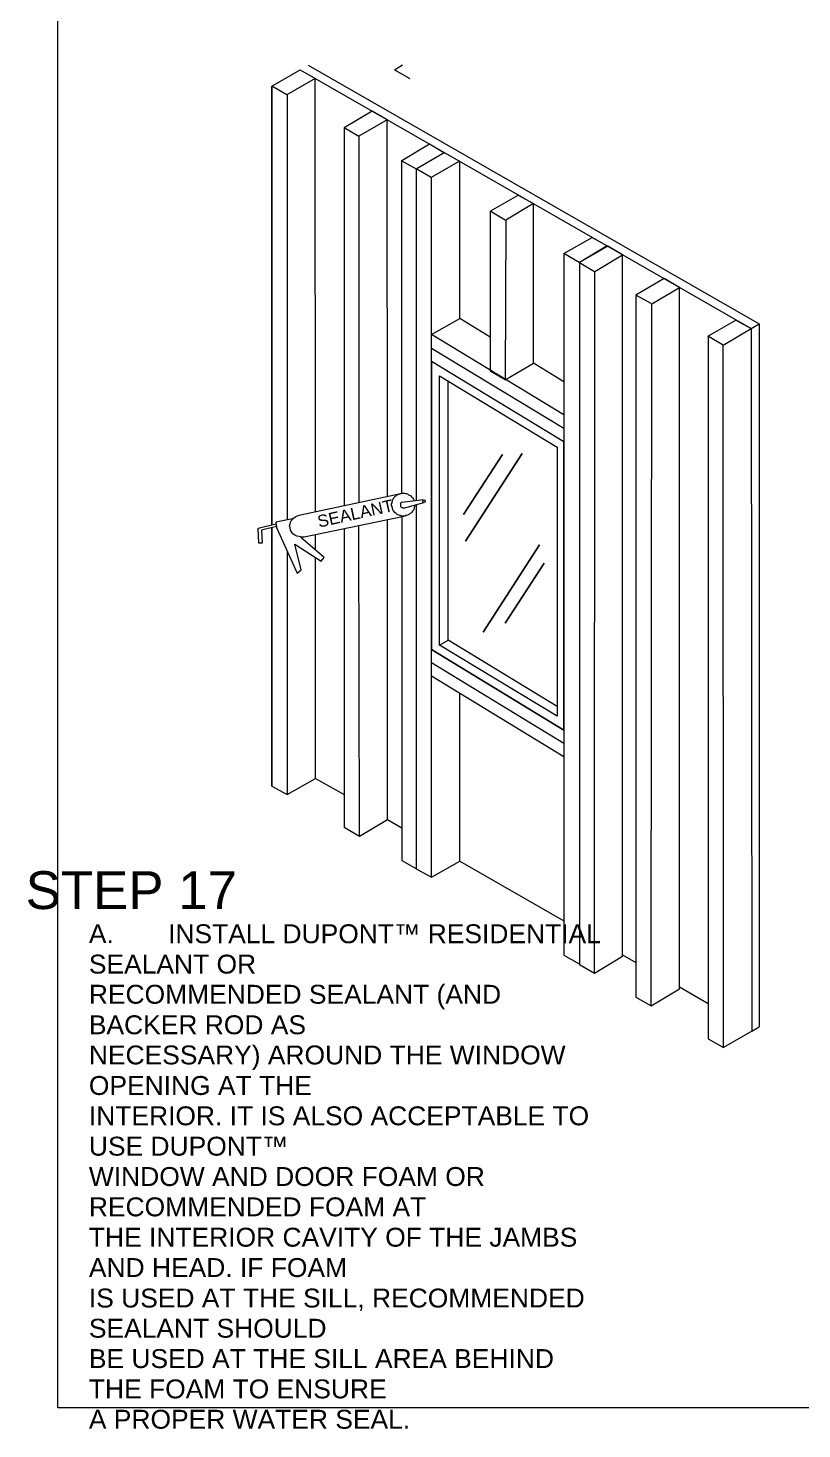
# Model space of a CAD drawing. Header units: inches. Extents: x 0 to 32.7, y -0.1 to 22.9.
# Drawn here: x 0.06 to 3.26, y 0.05 to 5.84 of the extents above; entities that cross this region are included whole.
import ezdxf

# ---------------------------------------------------------------- set-up
doc = ezdxf.new("R2010")
doc.units = ezdxf.units.IN
doc.header["$MEASUREMENT"] = 0
doc.layers.add('PDF_Geometry', color=7, linetype='Continuous', true_color=0x5d5d5d)
doc.layers.add('PDF_Text', color=7, linetype='Continuous')
doc.styles.add('PDF Arial', font='arial.ttf')

msp = doc.modelspace()

# ---------------------------------------------------------------- linework, layer by layer
at = {"layer": 'PDF_Geometry', "color": 7, "lineweight": 18}
for points in [[(0.1854, 0.1336), (0.1854, 22.8836), (32.6721, 22.8836), (32.6721, 0.1336)], [(2.2771, 4.1269), (1.7304, 4.4586), (1.7304, 3.2686), (2.2771, 2.9353)]]:
    msp.add_lwpolyline(points, close=True, dxfattribs=at)
msp.add_lwpolyline([(1.2204, 5.6836), (3.0854, 4.6153), (3.0854, 1.7086)], dxfattribs=at)
at = {"layer": 'PDF_Geometry', "color": 254, "lineweight": 18, "true_color": 0xe1e1e1}
for points in [[(1.5771, 5.6653), (1.6104, 5.6853)], [(1.1871, 5.6653), (3.0521, 4.5953), (3.0854, 4.6153)], [(1.2504, 2.7353), (1.3688, 2.6686)], [(1.5488, 2.5653), (1.6071, 2.5319)], [(1.8471, 2.3936), (2.2771, 2.1469)], [(2.5204, 2.0069), (2.5754, 1.9753)], [(2.7554, 1.8736), (2.8738, 1.8053)], [(3.0538, 1.6903), (3.0854, 1.7086)]]:
    msp.add_lwpolyline(points, dxfattribs=at)
at = {"layer": 'PDF_Geometry', "color": 253, "lineweight": 18, "true_color": 0xa2a2a2}
for points in [[(1.2504, 3.8386), (1.2488, 5.6286), (1.1321, 5.5619), (1.0704, 5.5969), (1.1871, 5.6653)], [(1.5771, 5.6653), (1.6404, 5.6286)], [(1.1338, 5.5603), (1.1338, 3.8053)], [(1.5471, 5.4586), (1.4854, 5.4936), (1.3688, 5.4253), (1.3688, 3.8636)], [(1.5488, 3.9019), (1.5471, 5.4586), (1.4304, 5.3903), (1.4304, 3.8769)], [(1.3688, 5.4269), (1.4304, 5.3903)], [(1.6071, 3.9153), (1.6071, 5.2903), (1.7221, 5.3586), (1.7838, 5.3219)], [(1.6054, 5.2903), (1.6671, 5.2553), (1.7821, 5.3236), (1.8454, 5.2869), (1.7288, 5.2203), (1.6671, 5.2553), (1.6671, 3.8836)], [(1.8471, 4.8153), (1.8471, 5.2869)], [(1.6671, 3.8686), (1.6671, 2.3619), (1.7304, 2.3269), (1.7304, 5.2186)], [(2.2771, 4.2386), (1.7304, 4.5703), (1.8471, 4.6369), (1.8471, 5.1519)], [(1.9721, 5.0803), (2.0888, 5.1469), (2.1521, 5.1119)], [(2.2771, 4.3753), (2.1521, 4.4519), (2.1521, 5.1119), (2.0371, 5.0436), (2.0354, 4.3836), (2.1521, 4.4519)], [(2.0354, 5.0436), (1.9721, 5.0803), (1.9721, 4.4203), (2.0354, 4.3853)], [(2.2771, 4.9053), (2.3938, 4.9719), (2.4571, 4.9369), (2.3421, 4.8686), (2.3421, 1.9669), (2.4038, 1.9303), (2.4054, 4.8319), (2.5204, 4.9003)], [(2.4038, 1.9303), (2.5204, 2.0003), (2.5204, 4.9003), (2.4588, 4.9353), (2.3421, 4.8686), (2.4038, 4.8319)], [(2.3404, 4.8686), (2.2771, 4.9053), (2.2771, 2.0053), (2.3404, 1.9686)], [(2.6388, 1.7953), (2.7554, 1.8653), (2.7554, 4.7653), (2.6921, 4.8019), (2.5754, 4.7336)], [(2.6388, 4.6986), (2.5754, 4.7336), (2.5754, 1.8319), (2.6388, 1.7953), (2.6404, 4.6969), (2.7554, 4.7653)], [(1.9721, 4.5603), (1.8471, 4.6369)], [(2.8738, 4.5636), (2.8738, 1.6586), (2.9371, 1.6236), (2.9354, 4.5269), (2.8721, 4.5636), (2.9888, 4.6303), (3.0521, 4.5953), (3.0538, 1.6903), (2.9371, 1.6236)], [(2.9354, 4.5269), (3.0521, 4.5953)], [(2.2771, 4.1819), (1.7304, 4.5136)], [(2.2771, 4.1269), (1.7304, 4.4586)], [(1.3688, 3.7686), (1.3688, 2.5336), (1.4321, 2.4969), (1.4304, 3.7819)], [(1.4321, 2.4969), (1.5488, 2.5653), (1.5488, 3.5586), (1.5488, 3.8053)], [(1.6071, 3.8169), (1.6071, 2.3969), (1.6688, 2.3619)], [(1.2504, 3.6803), (1.2504, 3.7436)], [(1.1338, 3.6769), (1.1338, 2.6686), (1.2504, 2.7353), (1.2504, 3.6486)], [(2.2771, 2.9353), (1.7304, 3.2686)], [(2.2771, 2.8803), (1.7304, 3.2136)], [(2.2771, 2.8253), (1.7304, 3.1586)], [(1.7304, 2.3269), (1.8471, 2.3936), (1.8471, 3.0869)], [(1.0704, 2.7036), (1.1338, 2.6686)]]:
    msp.add_lwpolyline(points, dxfattribs=at)
for points in [[(1.0704, 3.7853), (1.0704, 5.5969)], [(1.0704, 2.7036), (1.0704, 3.7719)]]:
    msp.add_lwpolyline(points, close=True, dxfattribs=at)
at = {"layer": 'PDF_Geometry', "color": 252, "lineweight": 18, "true_color": 0x959595}
msp.add_lwpolyline([(2.2504, 4.1053), (2.2504, 2.9936), (1.7638, 3.2869), (1.7638, 4.4003)], close=True, dxfattribs=at)
for points in [[(1.7638, 3.2869), (1.7988, 3.3069), (1.7988, 4.3803)], [(2.2504, 3.0336), (1.7988, 3.3069)]]:
    msp.add_lwpolyline(points, dxfattribs=at)
at = {"layer": 'PDF_Geometry', "color": 251, "lineweight": 18, "true_color": 0x4f4f4f}
for points in [[(1.8621, 3.8269), (2.0238, 4.0753)], [(2.1054, 4.0786), (1.8704, 3.7169)], [(1.9438, 3.3403), (2.1771, 3.7019)], [(2.1954, 3.6253), (2.0354, 3.3769)]]:
    msp.add_lwpolyline(points, close=True, dxfattribs=at)
at = {"layer": 'PDF_Geometry', "color": 251, "lineweight": 18, "true_color": 0x4b4b4b}
for points in [[(1.6221, 3.8203), (1.2038, 3.7336), (1.1938, 3.7336), (1.1838, 3.7353), (1.1738, 3.7369), (1.1654, 3.7419), (1.1571, 3.7469), (1.1521, 3.7553), (1.1471, 3.7619), (1.1454, 3.7719), (1.1438, 3.7803), (1.1454, 3.7886), (1.1488, 3.7986), (1.1538, 3.8053), (1.1604, 3.8119), (1.1688, 3.8186), (1.1788, 3.8219), (1.1888, 3.8253), (1.6038, 3.9136)], [(1.6604, 3.8669), (1.6604, 3.8619), (1.6604, 3.8586), (1.6588, 3.8553), (1.6588, 3.8519), (1.6571, 3.8486), (1.6554, 3.8453), (1.6538, 3.8436), (1.6521, 3.8403), (1.6504, 3.8369), (1.6471, 3.8353), (1.6454, 3.8319), (1.6421, 3.8303), (1.6388, 3.8286), (1.6371, 3.8269), (1.6338, 3.8253), (1.6304, 3.8236), (1.6271, 3.8219), (1.6238, 3.8219), (1.6204, 3.8203), (1.6171, 3.8203), (1.6121, 3.8203), (1.6088, 3.8203), (1.6054, 3.8203), (1.6021, 3.8219), (1.5988, 3.8219), (1.5954, 3.8236), (1.5921, 3.8253), (1.5888, 3.8269), (1.5871, 3.8286), (1.5838, 3.8303), (1.5804, 3.8336), (1.5788, 3.8353), (1.5754, 3.8386), (1.5738, 3.8403), (1.5721, 3.8436), (1.5704, 3.8469), (1.5688, 3.8503), (1.5688, 3.8536), (1.5671, 3.8569), (1.5671, 3.8603), (1.5654, 3.8636), (1.5654, 3.8669), (1.5654, 3.8703), (1.5671, 3.8753), (1.5671, 3.8786), (1.5688, 3.8819), (1.5688, 3.8853), (1.5704, 3.8886), (1.5721, 3.8903), (1.5738, 3.8936), (1.5754, 3.8969), (1.5788, 3.9003), (1.5804, 3.9019), (1.5838, 3.9036), (1.5854, 3.9069), (1.5888, 3.9086), (1.5921, 3.9103), (1.5954, 3.9119), (1.5988, 3.9119), (1.6021, 3.9136), (1.6054, 3.9136), (1.6088, 3.9153), (1.6121, 3.9153), (1.6154, 3.9153), (1.6188, 3.9153), (1.6221, 3.9136), (1.6271, 3.9136), (1.6304, 3.9119), (1.6321, 3.9103), (1.6354, 3.9086), (1.6388, 3.9069), (1.6421, 3.9053), (1.6454, 3.9036), (1.6471, 3.9003), (1.6488, 3.8986), (1.6521, 3.8953), (1.6538, 3.8919), (1.6554, 3.8903), (1.6571, 3.8869), (1.6588, 3.8836)], [(1.6971, 3.8869), (1.6071, 3.8769), (1.6054, 3.8769), (1.6038, 3.8753), (1.6021, 3.8719), (1.6021, 3.8703), (1.6021, 3.8686), (1.6021, 3.8653), (1.6021, 3.8636), (1.6021, 3.8603), (1.6038, 3.8586), (1.6054, 3.8569), (1.6088, 3.8553), (1.6104, 3.8536), (1.6121, 3.8536), (1.6154, 3.8536), (1.6171, 3.8536), (1.6204, 3.8536), (1.6988, 3.8769)], [(1.1554, 3.8086), (1.0871, 3.7953), (1.0888, 3.7736), (1.1754, 3.5836), (1.1921, 3.5986), (1.1654, 3.7036), (1.2738, 3.6336), (1.2871, 3.6486), (1.1904, 3.7319)]]:
    msp.add_lwpolyline(points, dxfattribs=at)
msp.add_lwpolyline([(1.0871, 3.7886), (1.0888, 3.7769), (1.0271, 3.7619), (1.0304, 3.7086), (1.0171, 3.7086), (1.0138, 3.7703)], close=True, dxfattribs=at)
msp.add_circle((1.6988, 3.8819), 0.005, dxfattribs=at)

# ---------------------------------------------------------------- texts
at = {"layer": 'PDF_Text', "color": 251, "true_color": 0x686868, "insert": (1.265, 3.7716), "char_height": 0.05002, "attachment_point": 7, "rotation": 12.49326, "style": 'PDF Arial'}
msp.add_mtext('SEALANT', dxfattribs=at)
at = {"layer": 'PDF_Text', "attachment_point": 7, "style": 'PDF Arial'}
for s, insert, char_height in [('STEP 17', (0.0523, 2.1935), 0.15628), ('A.', (0.3138, 2.0547), 0.07814), ('INSTALL DUPONT™ RESIDENTIAL', (0.6412, 2.0533), 0.078138), ('SEALANT OR', (0.3138, 1.9278), 0.07814), ('RECOMMENDED SEALANT (AND', (0.3138, 1.7808), 0.078138), ('BACKER ROD AS', (0.3138, 1.677), 0.078138), ('NECESSARY) AROUND THE WINDOW', (0.3138, 1.5299), 0.078138), ('OPENING AT THE', (0.3138, 1.4261), 0.078138), ('INTERIOR. IT IS ALSO ACCEPTABLE TO', (0.3138, 1.3007), 0.078138), ('USE DUPONT™', (0.3138, 1.1752), 0.078138), ('WINDOW AND DOOR FOAM OR', (0.3138, 1.0498), 0.078138), ('RECOMMENDED FOAM AT', (0.3138, 0.9244), 0.078138), ('THE INTERIOR CAVITY OF THE JAMBS', (0.3138, 0.7989), 0.078138), ('AND HEAD. IF FOAM', (0.3138, 0.6735), 0.078138), ('IS USED AT THE SILL, RECOMMENDED', (0.3138, 0.534), 0.078138), ('SEALANT SHOULD', (0.3138, 0.4226), 0.078138), ('BE USED AT THE SILL AREA BEHIND', (0.3138, 0.2972), 0.078138), ('THE FOAM TO ENSURE', (0.3138, 0.1718), 0.078138), ('A PROPER WATER SEAL.', (0.3138, 0.0463), 0.078138)]:
    msp.add_mtext(s, dxfattribs=dict(at, insert=insert, char_height=char_height))

doc.saveas('drawing.dxf')
